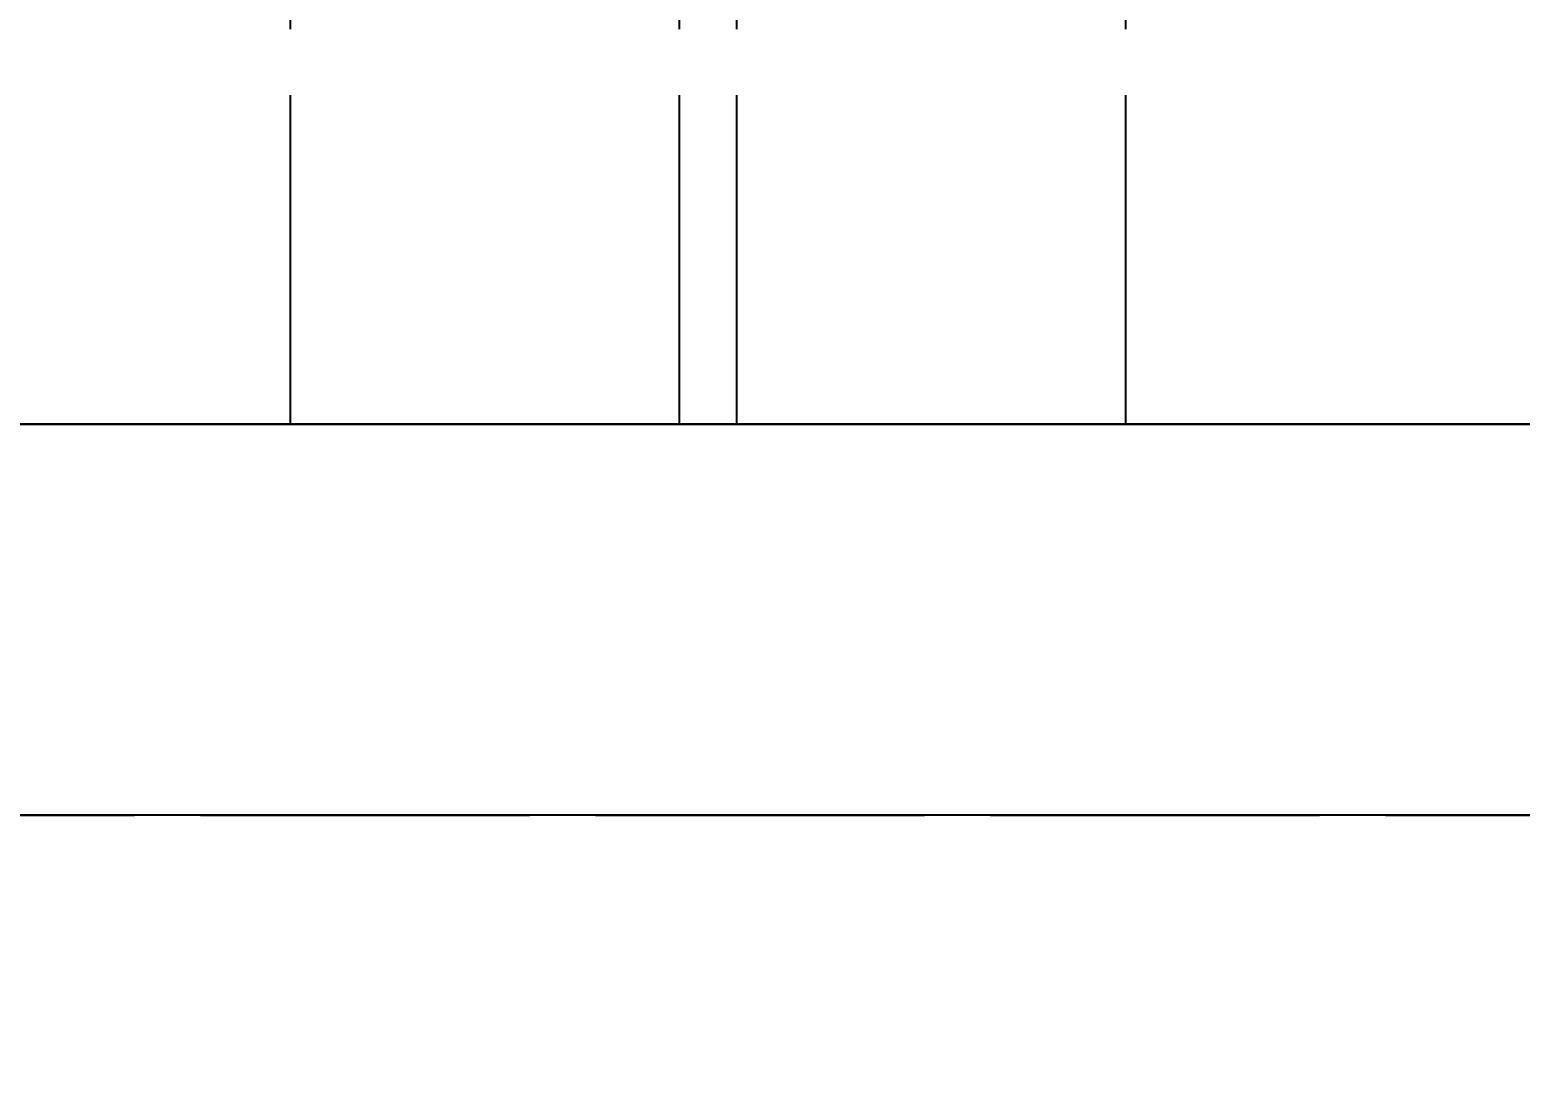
# Model space of a CAD drawing. Header units: millimetres. Extents: x -9 to 234, y -53 to 196.
# Drawn here: x 165.72 to 171.47, y -22.71 to -18.68 of the extents above; entities that cross this region are included whole.
import ezdxf

# ---------------------------------------------------------------- set-up
doc = ezdxf.new("R2010")
doc.units = ezdxf.units.MM
doc.linetypes.add('DASHED', pattern=[1.524, 1.27, -0.254])
for name, color, linetype in [('DIMS', 3, 'CONTINUOUS'), ('HIDDEN', 8, 'DASHED'), ('VISIBLE', 7, 'CONTINUOUS')]:
    doc.layers.add(name, color=color, linetype=linetype)
doc.styles.add('OpenSansCondensed-Light', font='OpenSansCondensed-Light.ttf')
doc.dimstyles.new('EZDXF', dxfattribs={"dimtxt": 0.25, "dimasz": 0.175, "dimexe": 0.375, "dimexo": 0.125, "dimgap": 0.1, "dimtad": 1, "dimlfac": 100, "dimzin": 12, "dimdsep": 46, "dimtxsty": 'OpenSansCondensed-Light', "dimblk": 'ARCHTICK', "dimcen": 2.5, "dimazin": 3, "dimtfac": 0.5, "dimtmove": 2, "dimatfit": 3})

# ---------------------------------------------------------------- blocks, each defined once
blk = doc.blocks.new('_ARCHTICK')
at = {"color": 0, "linetype": 'BYBLOCK', "const_width": 0.15}
blk.add_lwpolyline([(-0.5, -0.5), (0.5, 0.5)], dxfattribs=at)

msp = doc.modelspace()

# ---------------------------------------------------------------- linework, layer by layer
at = {"layer": 'HIDDEN'}
for points in [[(166.72582, -20.2), (166.72582, -15.3)], [(168.22582, -20.2), (168.22582, -15.3)], [(168.44814, -20.2), (168.44814, -15.3)], [(169.94814, -20.2), (169.94814, -15.3)], [(166.72582, -20.2), (166.72582, -18.5)], [(168.22582, -20.2), (168.22582, -18.5)], [(168.44814, -20.2), (168.44814, -18.5)], [(169.94814, -20.2), (169.94814, -18.5)], [(94.75, -20.2), (200.25, -20.2)], [(171.51618, -20.2), (170.83666, -20.2), (170.15714, -20.2), (169.47761, -20.2), (168.79809, -20.2), (168.11856, -20.2), (167.43904, -20.2), (166.75951, -20.2), (166.07999, -20.2), (165.40046, -20.2), (164.72094, -20.2), (164.04142, -20.2), (163.36189, -20.2), (162.68237, -20.2), (162.00284, -20.2)], [(162.18063, -20.2), (162.85357, -20.2), (163.52651, -20.2), (164.19945, -20.2), (164.87239, -20.2), (165.54533, -20.2), (166.21827, -20.2), (166.8912, -20.2), (167.56414, -20.2), (168.23708, -20.2), (168.91002, -20.2), (169.58296, -20.2), (170.2559, -20.2), (170.92884, -20.2), (171.60178, -20.2)], [(168.22582, -20.2), (168.20201, -20.2), (168.1782, -20.2), (168.15439, -20.2), (168.13058, -20.2), (168.10677, -20.2), (168.08296, -20.2), (168.05915, -20.2), (168.03534, -20.2), (168.01153, -20.2), (167.98772, -20.2), (167.96391, -20.2), (167.94011, -20.2), (167.9163, -20.2), (167.89249, -20.2), (167.86868, -20.2), (167.84487, -20.2), (167.82106, -20.2), (167.79725, -20.2), (167.77344, -20.2), (167.74963, -20.2), (167.72582, -20.2), (167.70201, -20.2), (167.6782, -20.2), (167.65439, -20.2), (167.63058, -20.2), (167.60677, -20.2), (167.58296, -20.2), (167.55915, -20.2), (167.53534, -20.2), (167.51153, -20.2), (167.48772, -20.2), (167.46391, -20.2), (167.44011, -20.2), (167.4163, -20.2), (167.39249, -20.2), (167.36868, -20.2), (167.34487, -20.2), (167.32106, -20.2), (167.29725, -20.2), (167.27344, -20.2), (167.24963, -20.2), (167.22582, -20.2), (167.20201, -20.2), (167.1782, -20.2), (167.15439, -20.2), (167.13058, -20.2), (167.10677, -20.2), (167.08296, -20.2), (167.05915, -20.2), (167.03534, -20.2), (167.01153, -20.2), (166.98772, -20.2), (166.96391, -20.2), (166.94011, -20.2), (166.9163, -20.2), (166.89249, -20.2), (166.86868, -20.2), (166.84487, -20.2), (166.82106, -20.2), (166.79725, -20.2), (166.77344, -20.2), (166.74963, -20.2), (166.72582, -20.2)], [(166.72582, -20.2), (166.73772, -20.2), (166.74963, -20.2), (166.76153, -20.2), (166.77344, -20.2), (166.78534, -20.2), (166.79725, -20.2), (166.80915, -20.2), (166.82106, -20.2), (166.83296, -20.2), (166.84487, -20.2), (166.85677, -20.2), (166.86868, -20.2), (166.88058, -20.2), (166.89249, -20.2), (166.90439, -20.2), (166.9163, -20.2), (166.9282, -20.2), (166.94011, -20.2), (166.95201, -20.2), (166.96391, -20.2), (166.97582, -20.2), (166.98772, -20.2), (166.99963, -20.2), (167.01153, -20.2), (167.02344, -20.2), (167.03534, -20.2), (167.04725, -20.2), (167.05915, -20.2), (167.07106, -20.2), (167.08296, -20.2), (167.09487, -20.2), (167.10677, -20.2), (167.11868, -20.2), (167.13058, -20.2), (167.14249, -20.2), (167.15439, -20.2), (167.1663, -20.2), (167.1782, -20.2), (167.19011, -20.2), (167.20201, -20.2), (167.21391, -20.2), (167.22582, -20.2), (167.23772, -20.2), (167.24963, -20.2), (167.26153, -20.2), (167.27344, -20.2), (167.28534, -20.2), (167.29725, -20.2), (167.30915, -20.2), (167.32106, -20.2), (167.33296, -20.2), (167.34487, -20.2), (167.35677, -20.2), (167.36868, -20.2), (167.38058, -20.2), (167.39249, -20.2), (167.40439, -20.2), (167.4163, -20.2), (167.4282, -20.2), (167.44011, -20.2), (167.45201, -20.2), (167.46391, -20.2), (167.47582, -20.2)], [(168.22582, -20.2), (168.20201, -20.2), (168.1782, -20.2), (168.15439, -20.2), (168.13058, -20.2), (168.10677, -20.2), (168.08296, -20.2), (168.05915, -20.2), (168.03534, -20.2), (168.01153, -20.2), (167.98772, -20.2), (167.96391, -20.2), (167.94011, -20.2), (167.9163, -20.2), (167.89249, -20.2), (167.86868, -20.2), (167.84487, -20.2), (167.82106, -20.2), (167.79725, -20.2), (167.77344, -20.2), (167.74963, -20.2), (167.72582, -20.2), (167.70201, -20.2), (167.6782, -20.2), (167.65439, -20.2), (167.63058, -20.2), (167.60677, -20.2), (167.58296, -20.2), (167.55915, -20.2), (167.53534, -20.2), (167.51153, -20.2), (167.48772, -20.2), (167.46391, -20.2), (167.44011, -20.2), (167.4163, -20.2), (167.39249, -20.2), (167.36868, -20.2), (167.34487, -20.2), (167.32106, -20.2), (167.29725, -20.2), (167.27344, -20.2), (167.24963, -20.2), (167.22582, -20.2), (167.20201, -20.2), (167.1782, -20.2), (167.15439, -20.2), (167.13058, -20.2), (167.10677, -20.2), (167.08296, -20.2), (167.05915, -20.2), (167.03534, -20.2), (167.01153, -20.2), (166.98772, -20.2), (166.96391, -20.2), (166.94011, -20.2), (166.9163, -20.2), (166.89249, -20.2), (166.86868, -20.2), (166.84487, -20.2), (166.82106, -20.2), (166.79725, -20.2), (166.77344, -20.2), (166.74963, -20.2), (166.72582, -20.2)], [(166.72582, -20.2), (166.73772, -20.2), (166.74963, -20.2), (166.76153, -20.2), (166.77344, -20.2), (166.78534, -20.2), (166.79725, -20.2), (166.80915, -20.2), (166.82106, -20.2), (166.83296, -20.2), (166.84487, -20.2), (166.85677, -20.2), (166.86868, -20.2), (166.88058, -20.2), (166.89249, -20.2), (166.90439, -20.2), (166.9163, -20.2), (166.9282, -20.2), (166.94011, -20.2), (166.95201, -20.2), (166.96391, -20.2), (166.97582, -20.2), (166.98772, -20.2), (166.99963, -20.2), (167.01153, -20.2), (167.02344, -20.2), (167.03534, -20.2), (167.04725, -20.2), (167.05915, -20.2), (167.07106, -20.2), (167.08296, -20.2), (167.09487, -20.2), (167.10677, -20.2), (167.11868, -20.2), (167.13058, -20.2), (167.14249, -20.2), (167.15439, -20.2), (167.1663, -20.2), (167.1782, -20.2), (167.19011, -20.2), (167.20201, -20.2), (167.21391, -20.2), (167.22582, -20.2), (167.23772, -20.2), (167.24963, -20.2), (167.26153, -20.2), (167.27344, -20.2), (167.28534, -20.2), (167.29725, -20.2), (167.30915, -20.2), (167.32106, -20.2), (167.33296, -20.2), (167.34487, -20.2), (167.35677, -20.2), (167.36868, -20.2), (167.38058, -20.2), (167.39249, -20.2), (167.40439, -20.2), (167.4163, -20.2), (167.4282, -20.2), (167.44011, -20.2), (167.45201, -20.2), (167.46391, -20.2), (167.47582, -20.2)], [(167.47582, -20.2), (167.48772, -20.2), (167.49963, -20.2), (167.51153, -20.2), (167.52344, -20.2), (167.53534, -20.2), (167.54725, -20.2), (167.55915, -20.2), (167.57106, -20.2), (167.58296, -20.2), (167.59487, -20.2), (167.60677, -20.2), (167.61868, -20.2), (167.63058, -20.2), (167.64249, -20.2), (167.65439, -20.2), (167.6663, -20.2), (167.6782, -20.2), (167.69011, -20.2), (167.70201, -20.2), (167.71391, -20.2), (167.72582, -20.2), (167.73772, -20.2), (167.74963, -20.2), (167.76153, -20.2), (167.77344, -20.2), (167.78534, -20.2), (167.79725, -20.2), (167.80915, -20.2), (167.82106, -20.2), (167.83296, -20.2), (167.84487, -20.2), (167.85677, -20.2), (167.86868, -20.2), (167.88058, -20.2), (167.89249, -20.2), (167.90439, -20.2), (167.9163, -20.2), (167.9282, -20.2), (167.94011, -20.2), (167.95201, -20.2), (167.96391, -20.2), (167.97582, -20.2), (167.98772, -20.2), (167.99963, -20.2), (168.01153, -20.2), (168.02344, -20.2), (168.03534, -20.2), (168.04725, -20.2), (168.05915, -20.2), (168.07106, -20.2), (168.08296, -20.2), (168.09487, -20.2), (168.10677, -20.2), (168.11868, -20.2), (168.13058, -20.2), (168.14249, -20.2), (168.15439, -20.2), (168.1663, -20.2), (168.1782, -20.2), (168.19011, -20.2), (168.20201, -20.2), (168.21391, -20.2), (168.22582, -20.2)], [(167.47582, -20.2), (167.48772, -20.2), (167.49963, -20.2), (167.51153, -20.2), (167.52344, -20.2), (167.53534, -20.2), (167.54725, -20.2), (167.55915, -20.2), (167.57106, -20.2), (167.58296, -20.2), (167.59487, -20.2), (167.60677, -20.2), (167.61868, -20.2), (167.63058, -20.2), (167.64249, -20.2), (167.65439, -20.2), (167.6663, -20.2), (167.6782, -20.2), (167.69011, -20.2), (167.70201, -20.2), (167.71391, -20.2), (167.72582, -20.2), (167.73772, -20.2), (167.74963, -20.2), (167.76153, -20.2), (167.77344, -20.2), (167.78534, -20.2), (167.79725, -20.2), (167.80915, -20.2), (167.82106, -20.2), (167.83296, -20.2), (167.84487, -20.2), (167.85677, -20.2), (167.86868, -20.2), (167.88058, -20.2), (167.89249, -20.2), (167.90439, -20.2), (167.9163, -20.2), (167.9282, -20.2), (167.94011, -20.2), (167.95201, -20.2), (167.96391, -20.2), (167.97582, -20.2), (167.98772, -20.2), (167.99963, -20.2), (168.01153, -20.2), (168.02344, -20.2), (168.03534, -20.2), (168.04725, -20.2), (168.05915, -20.2), (168.07106, -20.2), (168.08296, -20.2), (168.09487, -20.2), (168.10677, -20.2), (168.11868, -20.2), (168.13058, -20.2), (168.14249, -20.2), (168.15439, -20.2), (168.1663, -20.2), (168.1782, -20.2), (168.19011, -20.2), (168.20201, -20.2), (168.21391, -20.2), (168.22582, -20.2)], [(169.94814, -20.2), (169.92433, -20.2), (169.90052, -20.2), (169.87671, -20.2), (169.8529, -20.2), (169.82909, -20.2), (169.80528, -20.2), (169.78147, -20.2), (169.75767, -20.2), (169.73386, -20.2), (169.71005, -20.2), (169.68624, -20.2), (169.66243, -20.2), (169.63862, -20.2), (169.61481, -20.2), (169.591, -20.2), (169.56719, -20.2), (169.54338, -20.2), (169.51957, -20.2), (169.49576, -20.2), (169.47195, -20.2), (169.44814, -20.2), (169.42433, -20.2), (169.40052, -20.2), (169.37671, -20.2), (169.3529, -20.2), (169.32909, -20.2), (169.30528, -20.2), (169.28147, -20.2), (169.25767, -20.2), (169.23386, -20.2), (169.21005, -20.2), (169.18624, -20.2), (169.16243, -20.2), (169.13862, -20.2), (169.11481, -20.2), (169.091, -20.2), (169.06719, -20.2), (169.04338, -20.2), (169.01957, -20.2), (168.99576, -20.2), (168.97195, -20.2), (168.94814, -20.2), (168.92433, -20.2), (168.90052, -20.2), (168.87671, -20.2), (168.8529, -20.2), (168.82909, -20.2), (168.80528, -20.2), (168.78147, -20.2), (168.75767, -20.2), (168.73386, -20.2), (168.71005, -20.2), (168.68624, -20.2), (168.66243, -20.2), (168.63862, -20.2), (168.61481, -20.2), (168.591, -20.2), (168.56719, -20.2), (168.54338, -20.2), (168.51957, -20.2), (168.49576, -20.2), (168.47195, -20.2), (168.44814, -20.2)], [(168.44814, -20.2), (168.46005, -20.2), (168.47195, -20.2), (168.48386, -20.2), (168.49576, -20.2), (168.50767, -20.2), (168.51957, -20.2), (168.53147, -20.2), (168.54338, -20.2), (168.55528, -20.2), (168.56719, -20.2), (168.57909, -20.2), (168.591, -20.2), (168.6029, -20.2), (168.61481, -20.2), (168.62671, -20.2), (168.63862, -20.2), (168.65052, -20.2), (168.66243, -20.2), (168.67433, -20.2), (168.68624, -20.2), (168.69814, -20.2), (168.71005, -20.2), (168.72195, -20.2), (168.73386, -20.2), (168.74576, -20.2), (168.75767, -20.2), (168.76957, -20.2), (168.78147, -20.2), (168.79338, -20.2), (168.80528, -20.2), (168.81719, -20.2), (168.82909, -20.2), (168.841, -20.2), (168.8529, -20.2), (168.86481, -20.2), (168.87671, -20.2), (168.88862, -20.2), (168.90052, -20.2), (168.91243, -20.2), (168.92433, -20.2), (168.93624, -20.2), (168.94814, -20.2), (168.96005, -20.2), (168.97195, -20.2), (168.98386, -20.2), (168.99576, -20.2), (169.00767, -20.2), (169.01957, -20.2), (169.03147, -20.2), (169.04338, -20.2), (169.05528, -20.2), (169.06719, -20.2), (169.07909, -20.2), (169.091, -20.2), (169.1029, -20.2), (169.11481, -20.2), (169.12671, -20.2), (169.13862, -20.2), (169.15052, -20.2), (169.16243, -20.2), (169.17433, -20.2), (169.18624, -20.2), (169.19814, -20.2)], [(169.94814, -20.2), (169.92433, -20.2), (169.90052, -20.2), (169.87671, -20.2), (169.8529, -20.2), (169.82909, -20.2), (169.80528, -20.2), (169.78147, -20.2), (169.75767, -20.2), (169.73386, -20.2), (169.71005, -20.2), (169.68624, -20.2), (169.66243, -20.2), (169.63862, -20.2), (169.61481, -20.2), (169.591, -20.2), (169.56719, -20.2), (169.54338, -20.2), (169.51957, -20.2), (169.49576, -20.2), (169.47195, -20.2), (169.44814, -20.2), (169.42433, -20.2), (169.40052, -20.2), (169.37671, -20.2), (169.3529, -20.2), (169.32909, -20.2), (169.30528, -20.2), (169.28147, -20.2), (169.25767, -20.2), (169.23386, -20.2), (169.21005, -20.2), (169.18624, -20.2), (169.16243, -20.2), (169.13862, -20.2), (169.11481, -20.2), (169.091, -20.2), (169.06719, -20.2), (169.04338, -20.2), (169.01957, -20.2), (168.99576, -20.2), (168.97195, -20.2), (168.94814, -20.2), (168.92433, -20.2), (168.90052, -20.2), (168.87671, -20.2), (168.8529, -20.2), (168.82909, -20.2), (168.80528, -20.2), (168.78147, -20.2), (168.75767, -20.2), (168.73386, -20.2), (168.71005, -20.2), (168.68624, -20.2), (168.66243, -20.2), (168.63862, -20.2), (168.61481, -20.2), (168.591, -20.2), (168.56719, -20.2), (168.54338, -20.2), (168.51957, -20.2), (168.49576, -20.2), (168.47195, -20.2), (168.44814, -20.2)], [(168.44814, -20.2), (168.46005, -20.2), (168.47195, -20.2), (168.48386, -20.2), (168.49576, -20.2), (168.50767, -20.2), (168.51957, -20.2), (168.53147, -20.2), (168.54338, -20.2), (168.55528, -20.2), (168.56719, -20.2), (168.57909, -20.2), (168.591, -20.2), (168.6029, -20.2), (168.61481, -20.2), (168.62671, -20.2), (168.63862, -20.2), (168.65052, -20.2), (168.66243, -20.2), (168.67433, -20.2), (168.68624, -20.2), (168.69814, -20.2), (168.71005, -20.2), (168.72195, -20.2), (168.73386, -20.2), (168.74576, -20.2), (168.75767, -20.2), (168.76957, -20.2), (168.78147, -20.2), (168.79338, -20.2), (168.80528, -20.2), (168.81719, -20.2), (168.82909, -20.2), (168.841, -20.2), (168.8529, -20.2), (168.86481, -20.2), (168.87671, -20.2), (168.88862, -20.2), (168.90052, -20.2), (168.91243, -20.2), (168.92433, -20.2), (168.93624, -20.2), (168.94814, -20.2), (168.96005, -20.2), (168.97195, -20.2), (168.98386, -20.2), (168.99576, -20.2), (169.00767, -20.2), (169.01957, -20.2), (169.03147, -20.2), (169.04338, -20.2), (169.05528, -20.2), (169.06719, -20.2), (169.07909, -20.2), (169.091, -20.2), (169.1029, -20.2), (169.11481, -20.2), (169.12671, -20.2), (169.13862, -20.2), (169.15052, -20.2), (169.16243, -20.2), (169.17433, -20.2), (169.18624, -20.2), (169.19814, -20.2)], [(169.19814, -20.2), (169.21005, -20.2), (169.22195, -20.2), (169.23386, -20.2), (169.24576, -20.2), (169.25767, -20.2), (169.26957, -20.2), (169.28147, -20.2), (169.29338, -20.2), (169.30528, -20.2), (169.31719, -20.2), (169.32909, -20.2), (169.341, -20.2), (169.3529, -20.2), (169.36481, -20.2), (169.37671, -20.2), (169.38862, -20.2), (169.40052, -20.2), (169.41243, -20.2), (169.42433, -20.2), (169.43624, -20.2), (169.44814, -20.2), (169.46005, -20.2), (169.47195, -20.2), (169.48386, -20.2), (169.49576, -20.2), (169.50767, -20.2), (169.51957, -20.2), (169.53147, -20.2), (169.54338, -20.2), (169.55528, -20.2), (169.56719, -20.2), (169.57909, -20.2), (169.591, -20.2), (169.6029, -20.2), (169.61481, -20.2), (169.62671, -20.2), (169.63862, -20.2), (169.65052, -20.2), (169.66243, -20.2), (169.67433, -20.2), (169.68624, -20.2), (169.69814, -20.2), (169.71005, -20.2), (169.72195, -20.2), (169.73386, -20.2), (169.74576, -20.2), (169.75767, -20.2), (169.76957, -20.2), (169.78147, -20.2), (169.79338, -20.2), (169.80528, -20.2), (169.81719, -20.2), (169.82909, -20.2), (169.841, -20.2), (169.8529, -20.2), (169.86481, -20.2), (169.87671, -20.2), (169.88862, -20.2), (169.90052, -20.2), (169.91243, -20.2), (169.92433, -20.2), (169.93624, -20.2), (169.94814, -20.2)], [(169.19814, -20.2), (169.21005, -20.2), (169.22195, -20.2), (169.23386, -20.2), (169.24576, -20.2), (169.25767, -20.2), (169.26957, -20.2), (169.28147, -20.2), (169.29338, -20.2), (169.30528, -20.2), (169.31719, -20.2), (169.32909, -20.2), (169.341, -20.2), (169.3529, -20.2), (169.36481, -20.2), (169.37671, -20.2), (169.38862, -20.2), (169.40052, -20.2), (169.41243, -20.2), (169.42433, -20.2), (169.43624, -20.2), (169.44814, -20.2), (169.46005, -20.2), (169.47195, -20.2), (169.48386, -20.2), (169.49576, -20.2), (169.50767, -20.2), (169.51957, -20.2), (169.53147, -20.2), (169.54338, -20.2), (169.55528, -20.2), (169.56719, -20.2), (169.57909, -20.2), (169.591, -20.2), (169.6029, -20.2), (169.61481, -20.2), (169.62671, -20.2), (169.63862, -20.2), (169.65052, -20.2), (169.66243, -20.2), (169.67433, -20.2), (169.68624, -20.2), (169.69814, -20.2), (169.71005, -20.2), (169.72195, -20.2), (169.73386, -20.2), (169.74576, -20.2), (169.75767, -20.2), (169.76957, -20.2), (169.78147, -20.2), (169.79338, -20.2), (169.80528, -20.2), (169.81719, -20.2), (169.82909, -20.2), (169.841, -20.2), (169.8529, -20.2), (169.86481, -20.2), (169.87671, -20.2), (169.88862, -20.2), (169.90052, -20.2), (169.91243, -20.2), (169.92433, -20.2), (169.93624, -20.2), (169.94814, -20.2)], [(94.75, -21.71), (200.25, -21.71)]]:
    msp.add_lwpolyline(points, dxfattribs=at)
at = {"layer": 'VISIBLE'}
for points in [[(200.25, -20.2), (94.75, -20.2)], [(200.25, -21.71), (94.75, -21.71)]]:
    msp.add_lwpolyline(points, dxfattribs=at)

# ---------------------------------------------------------------- dimensions: what is measured, and where the dimension line sits
at = {"layer": 'DIMS'}
msp.add_linear_dim(base=(93.75, -52.71), p1=(93.75, -21.71), p2=(201.25, -21.71), dimstyle='EZDXF', override={"dimtxt": 1.6, "dimasz": 1, "dimexe": 0.6, "dimexo": 0.5, "dimdec": 2}, dxfattribs=at).render()

doc.saveas('drawing.dxf')
